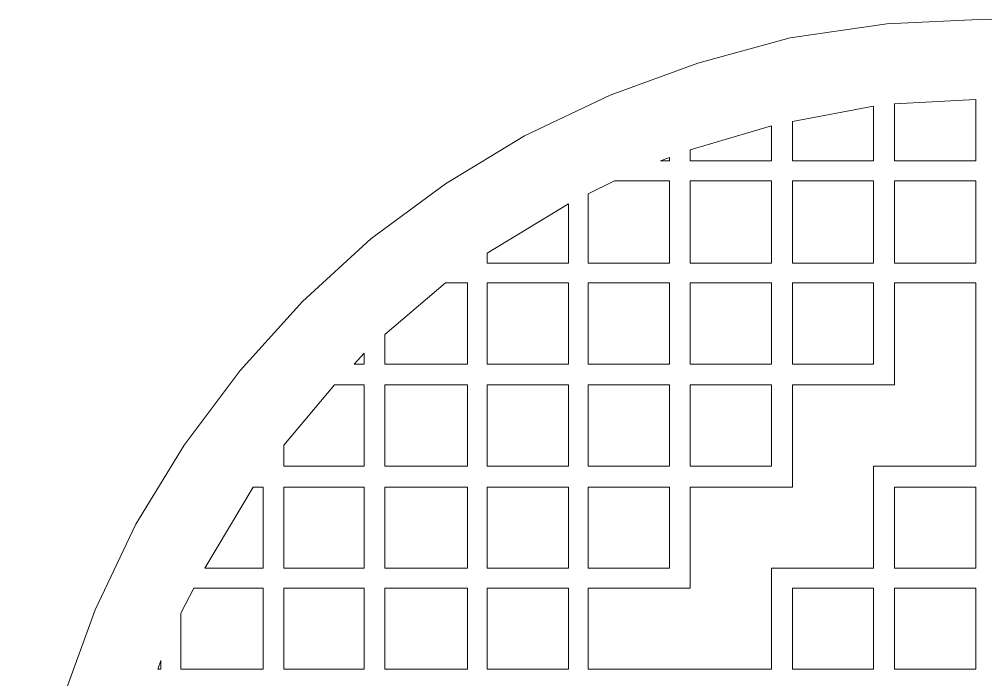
# Model space of a CAD drawing. Header units: centimetres. Extents: x -7.3 to 6, y -13.2 to 13.7.
# Drawn here: x -7.35 to -0.69, y 9.18 to 13.73 of the extents above; entities that cross this region are included whole.
import ezdxf

# ---------------------------------------------------------------- set-up
doc = ezdxf.new("R2010")
doc.units = ezdxf.units.CM
doc.header["$MEASUREMENT"] = 0

msp = doc.modelspace()

# ---------------------------------------------------------------- linework, layer by layer
at = {"lineweight": 9}
for points, knots in [([(-7.3473, 7.07036), (-7.3473, 7.07036), (-7.31704, 6.39704), (-7.31704, 6.39704), (-7.31704, 6.39704), (-7.31704, 6.39704), (-7.21869, 5.73126), (-7.21869, 5.73126), (-7.21869, 5.73126), (-7.21869, 5.73126), (-7.04469, 5.09577), (-7.04469, 5.09577), (-7.04469, 5.09577), (-7.04469, 5.09577), (-6.82529, 4.48297), (-6.82529, 4.48297), (-6.82529, 4.48297), (-6.82529, 4.48297), (-6.54537, 3.89287), (-6.54537, 3.89287), (-6.54537, 3.89287), (-6.54537, 3.89287), (-6.2125, 3.34819), (-6.2125, 3.34819), (-6.2125, 3.34819), (-6.2125, 3.34819), (-5.82666, 2.83372), (-5.82666, 2.83372), (-5.82666, 2.83372), (-5.82666, 2.83372), (-5.39544, 2.3647), (-5.39544, 2.3647), (-5.39544, 2.3647), (-5.39544, 2.3647), (-4.92639, 1.93344), (-4.92639, 1.93344), (-4.92639, 1.93344), (-4.92639, 1.93344), (-4.41194, 1.55517), (-4.41194, 1.55517), (-4.41194, 1.55517), (-4.41194, 1.55517), (-3.86723, 1.2223), (-3.86723, 1.2223), (-3.86723, 1.2223), (-3.86723, 1.2223), (-3.27714, 0.93482), (-3.27714, 0.93482), (-3.27714, 0.93482), (-3.27714, 0.93482), (-2.6719, 0.71542), (-2.6719, 0.71542), (-2.6719, 0.71542), (-2.6719, 0.71542), (-2.03641, 0.55654), (-2.03641, 0.55654), (-2.03641, 0.55654), (-2.03641, 0.55654), (-1.37066, 0.45063), (-1.37066, 0.45063), (-1.37066, 0.45063), (-1.37066, 0.45063), (-0.68977, 0.41281), (-0.68977, 0.41281), (-0.68977, 0.41281), (-0.68977, 0.41281), (-0.01646, 0.45063), (-0.01646, 0.45063), (-0.01646, 0.45063), (-0.01646, 0.45063), (0.64929, 0.55654), (0.64929, 0.55654), (0.64929, 0.55654), (0.64929, 0.55654), (1.28478, 0.71542), (1.28478, 0.71542), (1.28478, 0.71542), (1.28478, 0.71542), (1.89758, 0.93482), (1.89758, 0.93482), (1.89758, 0.93482), (1.89758, 0.93482), (2.48768, 1.2223), (2.48768, 1.2223), (2.48768, 1.2223), (2.48768, 1.2223), (3.03238, 1.55517), (3.03238, 1.55517), (3.03238, 1.55517), (3.03238, 1.55517), (3.54683, 1.93344), (3.54683, 1.93344), (3.54683, 1.93344), (3.54683, 1.93344), (4.01588, 2.3647), (4.01588, 2.3647), (4.01588, 2.3647), (4.01588, 2.3647), (4.4471, 2.83372), (4.4471, 2.83372), (4.4471, 2.83372), (4.4471, 2.83372), (4.82538, 3.34819), (4.82538, 3.34819), (4.82538, 3.34819), (4.82538, 3.34819), (5.16582, 3.89287), (5.16582, 3.89287), (5.16582, 3.89287), (5.16582, 3.89287), (5.44573, 4.48297), (5.44573, 4.48297), (5.44573, 4.48297), (5.44573, 4.48297), (5.66513, 5.09577), (5.66513, 5.09577), (5.66513, 5.09577), (5.66513, 5.09577), (5.824, 5.73126), (5.824, 5.73126), (5.824, 5.73126), (5.824, 5.73126), (5.92992, 6.39704), (5.92992, 6.39704), (5.92992, 6.39704), (5.92992, 6.39704), (5.96018, 7.07036), (5.96018, 7.07036), (5.96018, 7.07036), (5.96018, 7.07036), (5.92992, 7.75877), (5.92992, 7.75877), (5.92992, 7.75877), (5.92992, 7.75877), (5.824, 8.41696), (5.824, 8.41696), (5.824, 8.41696), (5.824, 8.41696), (5.66513, 9.05248), (5.66513, 9.05248), (5.66513, 9.05248), (5.66513, 9.05248), (5.44573, 9.65771), (5.44573, 9.65771), (5.44573, 9.65771), (5.44573, 9.65771), (5.16582, 10.24779), (5.16582, 10.24779), (5.16582, 10.24779), (5.16582, 10.24779), (4.82538, 10.79252), (4.82538, 10.79252), (4.82538, 10.79252), (4.82538, 10.79252), (4.4471, 11.30696), (4.4471, 11.30696), (4.4471, 11.30696), (4.4471, 11.30696), (4.01588, 11.78358), (4.01588, 11.78358), (4.01588, 11.78358), (4.01588, 11.78358), (3.54683, 12.21477), (3.54683, 12.21477), (3.54683, 12.21477), (3.54683, 12.21477), (3.03238, 12.59305), (3.03238, 12.59305), (3.03238, 12.59305), (3.03238, 12.59305), (2.48768, 12.92595), (2.48768, 12.92595), (2.48768, 12.92595), (2.48768, 12.92595), (1.89758, 13.20584), (1.89758, 13.20584), (1.89758, 13.20584), (1.89758, 13.20584), (1.28478, 13.42526), (1.28478, 13.42526), (1.28478, 13.42526), (1.28478, 13.42526), (0.64929, 13.59924), (0.64929, 13.59924), (0.64929, 13.59924), (0.64929, 13.59924), (-0.01646, 13.69759), (-0.01646, 13.69759), (-0.01646, 13.69759), (-0.01646, 13.69759), (-0.68977, 13.72785), (-0.68977, 13.72785), (-0.68977, 13.72785), (-0.68977, 13.72785), (-1.37066, 13.69759), (-1.37066, 13.69759), (-1.37066, 13.69759), (-1.37066, 13.69759), (-2.03641, 13.59924), (-2.03641, 13.59924), (-2.03641, 13.59924), (-2.03641, 13.59924), (-2.6719, 13.42526), (-2.6719, 13.42526), (-2.6719, 13.42526), (-2.6719, 13.42526), (-3.27714, 13.20584), (-3.27714, 13.20584), (-3.27714, 13.20584), (-3.27714, 13.20584), (-3.86723, 12.92595), (-3.86723, 12.92595), (-3.86723, 12.92595), (-3.86723, 12.92595), (-4.41194, 12.59305), (-4.41194, 12.59305), (-4.41194, 12.59305), (-4.41194, 12.59305), (-4.92639, 12.21477), (-4.92639, 12.21477), (-4.92639, 12.21477), (-4.92639, 12.21477), (-5.39544, 11.78358), (-5.39544, 11.78358), (-5.39544, 11.78358), (-5.39544, 11.78358), (-5.82666, 11.30696), (-5.82666, 11.30696), (-5.82666, 11.30696), (-5.82666, 11.30696), (-6.2125, 10.79252), (-6.2125, 10.79252), (-6.2125, 10.79252), (-6.2125, 10.79252), (-6.54537, 10.24779), (-6.54537, 10.24779), (-6.54537, 10.24779), (-6.54537, 10.24779), (-6.82529, 9.65771), (-6.82529, 9.65771), (-6.82529, 9.65771), (-6.82529, 9.65771), (-7.04469, 9.05248), (-7.04469, 9.05248), (-7.04469, 9.05248), (-7.04469, 9.05248), (-7.21869, 8.41696), (-7.21869, 8.41696), (-7.21869, 8.41696), (-7.21869, 8.41696), (-7.31704, 7.75877), (-7.31704, 7.75877), (-7.31704, 7.75877), (-7.31704, 7.75877), (-7.3473, 7.07036), (-7.3473, 7.07036)], [0, 0, 0, 0, 0.0153846, 0.0153846, 0.0153846, 0.0153846, 0.0307692, 0.0307692, 0.0307692, 0.0307692, 0.0461538, 0.0461538, 0.0461538, 0.0461538, 0.0615385, 0.0615385, 0.0615385, 0.0615385, 0.0769231, 0.0769231, 0.0769231, 0.0769231, 0.0923077, 0.0923077, 0.0923077, 0.0923077, 0.1076923, 0.1076923, 0.1076923, 0.1076923, 0.1230769, 0.1230769, 0.1230769, 0.1230769, 0.1384615, 0.1384615, 0.1384615, 0.1384615, 0.1538462, 0.1538462, 0.1538462, 0.1538462, 0.1692308, 0.1692308, 0.1692308, 0.1692308, 0.1846154, 0.1846154, 0.1846154, 0.1846154, 0.2, 0.2, 0.2, 0.2, 0.2153846, 0.2153846, 0.2153846, 0.2153846, 0.2307692, 0.2307692, 0.2307692, 0.2307692, 0.2461538, 0.2461538, 0.2461538, 0.2461538, 0.2615385, 0.2615385, 0.2615385, 0.2615385, 0.2769231, 0.2769231, 0.2769231, 0.2769231, 0.2923077, 0.2923077, 0.2923077, 0.2923077, 0.3076923, 0.3076923, 0.3076923, 0.3076923, 0.3230769, 0.3230769, 0.3230769, 0.3230769, 0.3384615, 0.3384615, 0.3384615, 0.3384615, 0.3538462, 0.3538462, 0.3538462, 0.3538462, 0.3692308, 0.3692308, 0.3692308, 0.3692308, 0.3846154, 0.3846154, 0.3846154, 0.3846154, 0.4, 0.4, 0.4, 0.4, 0.4153846, 0.4153846, 0.4153846, 0.4153846, 0.4307692, 0.4307692, 0.4307692, 0.4307692, 0.4461538, 0.4461538, 0.4461538, 0.4461538, 0.4615385, 0.4615385, 0.4615385, 0.4615385, 0.4769231, 0.4769231, 0.4769231, 0.4769231, 0.4923077, 0.4923077, 0.4923077, 0.4923077, 0.5076923, 0.5076923, 0.5076923, 0.5076923, 0.5230769, 0.5230769, 0.5230769, 0.5230769, 0.5384615, 0.5384615, 0.5384615, 0.5384615, 0.5538462, 0.5538462, 0.5538462, 0.5538462, 0.5692308, 0.5692308, 0.5692308, 0.5692308, 0.5846154, 0.5846154, 0.5846154, 0.5846154, 0.6, 0.6, 0.6, 0.6, 0.6153846, 0.6153846, 0.6153846, 0.6153846, 0.6307692, 0.6307692, 0.6307692, 0.6307692, 0.6461538, 0.6461538, 0.6461538, 0.6461538, 0.6615385, 0.6615385, 0.6615385, 0.6615385, 0.6769231, 0.6769231, 0.6769231, 0.6769231, 0.6923077, 0.6923077, 0.6923077, 0.6923077, 0.7076923, 0.7076923, 0.7076923, 0.7076923, 0.7230769, 0.7230769, 0.7230769, 0.7230769, 0.7384615, 0.7384615, 0.7384615, 0.7384615, 0.7538462, 0.7538462, 0.7538462, 0.7538462, 0.7692308, 0.7692308, 0.7692308, 0.7692308, 0.7846154, 0.7846154, 0.7846154, 0.7846154, 0.8, 0.8, 0.8, 0.8, 0.8153846, 0.8153846, 0.8153846, 0.8153846, 0.8307692, 0.8307692, 0.8307692, 0.8307692, 0.8461538, 0.8461538, 0.8461538, 0.8461538, 0.8615385, 0.8615385, 0.8615385, 0.8615385, 0.8769231, 0.8769231, 0.8769231, 0.8769231, 0.8923077, 0.8923077, 0.8923077, 0.8923077, 0.9076923, 0.9076923, 0.9076923, 0.9076923, 0.9230769, 0.9230769, 0.9230769, 0.9230769, 0.9384615, 0.9384615, 0.9384615, 0.9384615, 0.9538462, 0.9538462, 0.9538462, 0.9538462, 0.9692308, 0.9692308, 0.9692308, 0.9692308, 1, 1, 1, 1]), ([(-2.02128, 13.02427), (-2.02128, 13.02427), (-2.02128, 12.75192), (-2.02128, 12.75192), (-2.02128, 12.75192), (-2.02128, 12.75192), (-1.46145, 12.75192), (-1.46145, 12.75192), (-1.46145, 12.75192), (-1.46145, 12.75192), (-1.46145, 13.13019), (-1.46145, 13.13019), (-1.46145, 13.13019), (-1.46145, 13.13019), (-2.02128, 13.02427), (-2.02128, 13.02427)], [0, 0, 0, 0, 0.2, 0.2, 0.2, 0.2, 0.4, 0.4, 0.4, 0.4, 0.6, 0.6, 0.6, 0.6, 1, 1, 1, 1]), ([(-1.46145, 13.13019), (-1.46145, 13.13019), (-2.02128, 13.02427), (-2.02128, 13.02427), (-2.02128, 13.02427), (-2.02128, 13.02427), (-1.46145, 13.13019), (-1.46145, 13.13019)], [0, 0, 0, 0, 0.3333333, 0.3333333, 0.3333333, 0.3333333, 1, 1, 1, 1]), ([(-0.75786, 13.17558), (-0.75786, 13.17558), (-1.3177, 13.14531), (-1.3177, 13.14531), (-1.3177, 13.14531), (-1.3177, 13.14531), (-0.75786, 13.17558), (-0.75786, 13.17558)], [0, 0, 0, 0, 0.3333333, 0.3333333, 0.3333333, 0.3333333, 1, 1, 1, 1]), ([(-1.3177, 13.14531), (-1.3177, 13.14531), (-1.3177, 12.75192), (-1.3177, 12.75192), (-1.3177, 12.75192), (-1.3177, 12.75192), (-0.75786, 12.75192), (-0.75786, 12.75192), (-0.75786, 12.75192), (-0.75786, 12.75192), (-0.75786, 13.17558), (-0.75786, 13.17558), (-0.75786, 13.17558), (-0.75786, 13.17558), (-1.3177, 13.14531), (-1.3177, 13.14531)], [0, 0, 0, 0, 0.2, 0.2, 0.2, 0.2, 0.4, 0.4, 0.4, 0.4, 0.6, 0.6, 0.6, 0.6, 1, 1, 1, 1]), ([(-2.72486, 12.82757), (-2.72486, 12.82757), (-2.72486, 12.75192), (-2.72486, 12.75192), (-2.72486, 12.75192), (-2.72486, 12.75192), (-2.16502, 12.75192), (-2.16502, 12.75192), (-2.16502, 12.75192), (-2.16502, 12.75192), (-2.16502, 12.99401), (-2.16502, 12.99401), (-2.16502, 12.99401), (-2.16502, 12.99401), (-2.72486, 12.82757), (-2.72486, 12.82757)], [0, 0, 0, 0, 0.2, 0.2, 0.2, 0.2, 0.4, 0.4, 0.4, 0.4, 0.6, 0.6, 0.6, 0.6, 1, 1, 1, 1]), ([(-2.16502, 12.99401), (-2.16502, 12.99401), (-2.72486, 12.82757), (-2.72486, 12.82757), (-2.72486, 12.82757), (-2.72486, 12.82757), (-2.16502, 12.99401), (-2.16502, 12.99401)], [0, 0, 0, 0, 0.3333333, 0.3333333, 0.3333333, 0.3333333, 1, 1, 1, 1]), ([(-2.8686, 12.77465), (-2.8686, 12.77465), (-2.92912, 12.75192), (-2.92912, 12.75192), (-2.92912, 12.75192), (-2.92912, 12.75192), (-2.8686, 12.77465), (-2.8686, 12.77465)], [0, 0, 0, 0, 0.3333333, 0.3333333, 0.3333333, 0.3333333, 1, 1, 1, 1]), ([(-2.92912, 12.75192), (-2.92912, 12.75192), (-2.8686, 12.75192), (-2.8686, 12.75192), (-2.8686, 12.75192), (-2.8686, 12.75192), (-2.8686, 12.77465), (-2.8686, 12.77465), (-2.8686, 12.77465), (-2.8686, 12.77465), (-2.92912, 12.75192), (-2.92912, 12.75192)], [0, 0, 0, 0, 0.25, 0.25, 0.25, 0.25, 0.5, 0.5, 0.5, 0.5, 1, 1, 1, 1]), ([(-3.42844, 12.52499), (-3.42844, 12.52499), (-3.42844, 12.04834), (-3.42844, 12.04834), (-3.42844, 12.04834), (-3.42844, 12.04834), (-2.8686, 12.04834), (-2.8686, 12.04834), (-2.8686, 12.04834), (-2.8686, 12.04834), (-2.8686, 12.61574), (-2.8686, 12.61574), (-2.8686, 12.61574), (-2.8686, 12.61574), (-3.24687, 12.61574), (-3.24687, 12.61574), (-3.24687, 12.61574), (-3.24687, 12.61574), (-3.42844, 12.52499), (-3.42844, 12.52499)], [0, 0, 0, 0, 0.1666667, 0.1666667, 0.1666667, 0.1666667, 0.3333333, 0.3333333, 0.3333333, 0.3333333, 0.5, 0.5, 0.5, 0.5, 0.6666667, 0.6666667, 0.6666667, 0.6666667, 1, 1, 1, 1]), ([(-3.24687, 12.61574), (-3.24687, 12.61574), (-3.42844, 12.52499), (-3.42844, 12.52499), (-3.42844, 12.52499), (-3.42844, 12.52499), (-3.24687, 12.61574), (-3.24687, 12.61574)], [0, 0, 0, 0, 0.3333333, 0.3333333, 0.3333333, 0.3333333, 1, 1, 1, 1]), ([(-2.72486, 12.61574), (-2.72486, 12.61574), (-2.72486, 12.04834), (-2.72486, 12.04834), (-2.72486, 12.04834), (-2.72486, 12.04834), (-2.16502, 12.04834), (-2.16502, 12.04834), (-2.16502, 12.04834), (-2.16502, 12.04834), (-2.16502, 12.61574), (-2.16502, 12.61574), (-2.16502, 12.61574), (-2.16502, 12.61574), (-2.72486, 12.61574), (-2.72486, 12.61574)], [0, 0, 0, 0, 0.2, 0.2, 0.2, 0.2, 0.4, 0.4, 0.4, 0.4, 0.6, 0.6, 0.6, 0.6, 1, 1, 1, 1]), ([(-2.02128, 12.61574), (-2.02128, 12.61574), (-2.02128, 12.04834), (-2.02128, 12.04834), (-2.02128, 12.04834), (-2.02128, 12.04834), (-1.46145, 12.04834), (-1.46145, 12.04834), (-1.46145, 12.04834), (-1.46145, 12.04834), (-1.46145, 12.61574), (-1.46145, 12.61574), (-1.46145, 12.61574), (-1.46145, 12.61574), (-2.02128, 12.61574), (-2.02128, 12.61574)], [0, 0, 0, 0, 0.2, 0.2, 0.2, 0.2, 0.4, 0.4, 0.4, 0.4, 0.6, 0.6, 0.6, 0.6, 1, 1, 1, 1]), ([(-1.3177, 12.61574), (-1.3177, 12.61574), (-1.3177, 12.04834), (-1.3177, 12.04834), (-1.3177, 12.04834), (-1.3177, 12.04834), (-0.75786, 12.04834), (-0.75786, 12.04834), (-0.75786, 12.04834), (-0.75786, 12.04834), (-0.75786, 12.61574), (-0.75786, 12.61574), (-0.75786, 12.61574), (-0.75786, 12.61574), (-1.3177, 12.61574), (-1.3177, 12.61574)], [0, 0, 0, 0, 0.2, 0.2, 0.2, 0.2, 0.4, 0.4, 0.4, 0.4, 0.6, 0.6, 0.6, 0.6, 1, 1, 1, 1]), ([(-4.12445, 12.11646), (-4.12445, 12.11646), (-3.56461, 12.45687), (-3.56461, 12.45687), (-3.56461, 12.45687), (-3.56461, 12.45687), (-4.12445, 12.11646), (-4.12445, 12.11646)], [0, 0, 0, 0, 0.3333333, 0.3333333, 0.3333333, 0.3333333, 1, 1, 1, 1]), ([(-3.56461, 12.45687), (-3.56461, 12.45687), (-3.56461, 12.04834), (-3.56461, 12.04834), (-3.56461, 12.04834), (-3.56461, 12.04834), (-4.12445, 12.04834), (-4.12445, 12.04834), (-4.12445, 12.04834), (-4.12445, 12.04834), (-4.12445, 12.11646), (-4.12445, 12.11646), (-4.12445, 12.11646), (-4.12445, 12.11646), (-3.56461, 12.45687), (-3.56461, 12.45687)], [0, 0, 0, 0, 0.2, 0.2, 0.2, 0.2, 0.4, 0.4, 0.4, 0.4, 0.6, 0.6, 0.6, 0.6, 1, 1, 1, 1]), ([(-4.41194, 11.91216), (-4.41194, 11.91216), (-4.26063, 11.91216), (-4.26063, 11.91216), (-4.26063, 11.91216), (-4.26063, 11.91216), (-4.26063, 11.35236), (-4.26063, 11.35236), (-4.26063, 11.35236), (-4.26063, 11.35236), (-4.82804, 11.35236), (-4.82804, 11.35236), (-4.82804, 11.35236), (-4.82804, 11.35236), (-4.82804, 11.55659), (-4.82804, 11.55659), (-4.82804, 11.55659), (-4.82804, 11.55659), (-4.41194, 11.91216), (-4.41194, 11.91216)], [0, 0, 0, 0, 0.1666667, 0.1666667, 0.1666667, 0.1666667, 0.3333333, 0.3333333, 0.3333333, 0.3333333, 0.5, 0.5, 0.5, 0.5, 0.6666667, 0.6666667, 0.6666667, 0.6666667, 1, 1, 1, 1]), ([(-4.82804, 11.55659), (-4.82804, 11.55659), (-4.41194, 11.91216), (-4.41194, 11.91216), (-4.41194, 11.91216), (-4.41194, 11.91216), (-4.82804, 11.55659), (-4.82804, 11.55659)], [0, 0, 0, 0, 0.3333333, 0.3333333, 0.3333333, 0.3333333, 1, 1, 1, 1]), ([(-4.12445, 11.35236), (-4.12445, 11.35236), (-4.12445, 11.91216), (-4.12445, 11.91216), (-4.12445, 11.91216), (-4.12445, 11.91216), (-3.56461, 11.91216), (-3.56461, 11.91216), (-3.56461, 11.91216), (-3.56461, 11.91216), (-3.56461, 11.35236), (-3.56461, 11.35236), (-3.56461, 11.35236), (-3.56461, 11.35236), (-4.12445, 11.35236), (-4.12445, 11.35236)], [0, 0, 0, 0, 0.2, 0.2, 0.2, 0.2, 0.4, 0.4, 0.4, 0.4, 0.6, 0.6, 0.6, 0.6, 1, 1, 1, 1]), ([(-2.02128, 10.505), (-2.02128, 10.505), (-2.72486, 10.505), (-2.72486, 10.505), (-2.72486, 10.505), (-2.72486, 10.505), (-2.72486, 9.80899), (-2.72486, 9.80899), (-2.72486, 9.80899), (-2.72486, 9.80899), (-3.42844, 9.80899), (-3.42844, 9.80899), (-3.42844, 9.80899), (-3.42844, 9.80899), (-3.42844, 9.24918), (-3.42844, 9.24918), (-3.42844, 9.24918), (-3.42844, 9.24918), (-2.16502, 9.24918), (-2.16502, 9.24918), (-2.16502, 9.24918), (-2.16502, 9.24918), (-2.16502, 9.94517), (-2.16502, 9.94517), (-2.16502, 9.94517), (-2.16502, 9.94517), (-1.46145, 9.94517), (-1.46145, 9.94517), (-1.46145, 9.94517), (-1.46145, 9.94517), (-1.46145, 10.64875), (-1.46145, 10.64875), (-1.46145, 10.64875), (-1.46145, 10.64875), (-0.75786, 10.64875), (-0.75786, 10.64875), (-0.75786, 10.64875), (-0.75786, 10.64875), (-0.75786, 11.91216), (-0.75786, 11.91216), (-0.75786, 11.91216), (-0.75786, 11.91216), (-1.3177, 11.91216), (-1.3177, 11.91216), (-1.3177, 11.91216), (-1.3177, 11.91216), (-1.3177, 11.20859), (-1.3177, 11.20859), (-1.3177, 11.20859), (-1.3177, 11.20859), (-2.02128, 11.20859), (-2.02128, 11.20859), (-2.02128, 11.20859), (-2.02128, 11.20859), (-2.02128, 10.505), (-2.02128, 10.505)], [0, 0, 0, 0, 0.0666667, 0.0666667, 0.0666667, 0.0666667, 0.1333333, 0.1333333, 0.1333333, 0.1333333, 0.2, 0.2, 0.2, 0.2, 0.2666667, 0.2666667, 0.2666667, 0.2666667, 0.3333333, 0.3333333, 0.3333333, 0.3333333, 0.4, 0.4, 0.4, 0.4, 0.4666667, 0.4666667, 0.4666667, 0.4666667, 0.5333333, 0.5333333, 0.5333333, 0.5333333, 0.6, 0.6, 0.6, 0.6, 0.6666667, 0.6666667, 0.6666667, 0.6666667, 0.7333333, 0.7333333, 0.7333333, 0.7333333, 0.8, 0.8, 0.8, 0.8, 0.8666667, 0.8666667, 0.8666667, 0.8666667, 1, 1, 1, 1]), ([(-2.8686, 11.91216), (-2.8686, 11.91216), (-3.42844, 11.91216), (-3.42844, 11.91216), (-3.42844, 11.91216), (-3.42844, 11.91216), (-3.42844, 11.35236), (-3.42844, 11.35236), (-3.42844, 11.35236), (-3.42844, 11.35236), (-2.8686, 11.35236), (-2.8686, 11.35236), (-2.8686, 11.35236), (-2.8686, 11.35236), (-2.8686, 11.91216), (-2.8686, 11.91216)], [0, 0, 0, 0, 0.2, 0.2, 0.2, 0.2, 0.4, 0.4, 0.4, 0.4, 0.6, 0.6, 0.6, 0.6, 1, 1, 1, 1]), ([(-2.8686, 11.35236), (-2.8686, 11.35236), (-2.8686, 11.91216), (-2.8686, 11.91216), (-2.8686, 11.91216), (-2.8686, 11.91216), (-2.8686, 11.35236), (-2.8686, 11.35236)], [0, 0, 0, 0, 0.3333333, 0.3333333, 0.3333333, 0.3333333, 1, 1, 1, 1]), ([(-2.16502, 11.91216), (-2.16502, 11.91216), (-2.72486, 11.91216), (-2.72486, 11.91216), (-2.72486, 11.91216), (-2.72486, 11.91216), (-2.72486, 11.35236), (-2.72486, 11.35236), (-2.72486, 11.35236), (-2.72486, 11.35236), (-2.16502, 11.35236), (-2.16502, 11.35236), (-2.16502, 11.35236), (-2.16502, 11.35236), (-2.16502, 11.91216), (-2.16502, 11.91216)], [0, 0, 0, 0, 0.2, 0.2, 0.2, 0.2, 0.4, 0.4, 0.4, 0.4, 0.6, 0.6, 0.6, 0.6, 1, 1, 1, 1]), ([(-1.46145, 11.91216), (-1.46145, 11.91216), (-2.02128, 11.91216), (-2.02128, 11.91216), (-2.02128, 11.91216), (-2.02128, 11.91216), (-2.02128, 11.35236), (-2.02128, 11.35236), (-2.02128, 11.35236), (-2.02128, 11.35236), (-1.46145, 11.35236), (-1.46145, 11.35236), (-1.46145, 11.35236), (-1.46145, 11.35236), (-1.46145, 11.91216), (-1.46145, 11.91216)], [0, 0, 0, 0, 0.2, 0.2, 0.2, 0.2, 0.4, 0.4, 0.4, 0.4, 0.6, 0.6, 0.6, 0.6, 1, 1, 1, 1]), ([(-5.03986, 11.35236), (-5.03986, 11.35236), (-4.97177, 11.35236), (-4.97177, 11.35236), (-4.97177, 11.35236), (-4.97177, 11.35236), (-4.97177, 11.42801), (-4.97177, 11.42801), (-4.97177, 11.42801), (-4.97177, 11.42801), (-5.03986, 11.35236), (-5.03986, 11.35236)], [0, 0, 0, 0, 0.25, 0.25, 0.25, 0.25, 0.5, 0.5, 0.5, 0.5, 1, 1, 1, 1]), ([(-4.97177, 11.42801), (-4.97177, 11.42801), (-5.03986, 11.35236), (-5.03986, 11.35236), (-5.03986, 11.35236), (-5.03986, 11.35236), (-4.97177, 11.42801), (-4.97177, 11.42801)], [0, 0, 0, 0, 0.3333333, 0.3333333, 0.3333333, 0.3333333, 1, 1, 1, 1]), ([(-5.52405, 10.79252), (-5.52405, 10.79252), (-5.52405, 10.64875), (-5.52405, 10.64875), (-5.52405, 10.64875), (-5.52405, 10.64875), (-4.97177, 10.64875), (-4.97177, 10.64875), (-4.97177, 10.64875), (-4.97177, 10.64875), (-4.97177, 11.20859), (-4.97177, 11.20859), (-4.97177, 11.20859), (-4.97177, 11.20859), (-5.17604, 11.20859), (-5.17604, 11.20859), (-5.17604, 11.20859), (-5.17604, 11.20859), (-5.52405, 10.79252), (-5.52405, 10.79252)], [0, 0, 0, 0, 0.1666667, 0.1666667, 0.1666667, 0.1666667, 0.3333333, 0.3333333, 0.3333333, 0.3333333, 0.5, 0.5, 0.5, 0.5, 0.6666667, 0.6666667, 0.6666667, 0.6666667, 1, 1, 1, 1]), ([(-5.17604, 11.20859), (-5.17604, 11.20859), (-5.52405, 10.79252), (-5.52405, 10.79252), (-5.52405, 10.79252), (-5.52405, 10.79252), (-5.17604, 11.20859), (-5.17604, 11.20859)], [0, 0, 0, 0, 0.3333333, 0.3333333, 0.3333333, 0.3333333, 1, 1, 1, 1]), ([(-4.26063, 10.64875), (-4.26063, 10.64875), (-4.26063, 11.20859), (-4.26063, 11.20859), (-4.26063, 11.20859), (-4.26063, 11.20859), (-4.82804, 11.20859), (-4.82804, 11.20859), (-4.82804, 11.20859), (-4.82804, 11.20859), (-4.82804, 10.64875), (-4.82804, 10.64875), (-4.82804, 10.64875), (-4.82804, 10.64875), (-4.26063, 10.64875), (-4.26063, 10.64875)], [0, 0, 0, 0, 0.2, 0.2, 0.2, 0.2, 0.4, 0.4, 0.4, 0.4, 0.6, 0.6, 0.6, 0.6, 1, 1, 1, 1]), ([(-3.56461, 11.20859), (-3.56461, 11.20859), (-4.12445, 11.20859), (-4.12445, 11.20859), (-4.12445, 11.20859), (-4.12445, 11.20859), (-4.12445, 10.64875), (-4.12445, 10.64875), (-4.12445, 10.64875), (-4.12445, 10.64875), (-3.56461, 10.64875), (-3.56461, 10.64875), (-3.56461, 10.64875), (-3.56461, 10.64875), (-3.56461, 11.20859), (-3.56461, 11.20859)], [0, 0, 0, 0, 0.2, 0.2, 0.2, 0.2, 0.4, 0.4, 0.4, 0.4, 0.6, 0.6, 0.6, 0.6, 1, 1, 1, 1]), ([(-2.8686, 11.20859), (-2.8686, 11.20859), (-3.42844, 11.20859), (-3.42844, 11.20859), (-3.42844, 11.20859), (-3.42844, 11.20859), (-3.42844, 10.64875), (-3.42844, 10.64875), (-3.42844, 10.64875), (-3.42844, 10.64875), (-2.8686, 10.64875), (-2.8686, 10.64875), (-2.8686, 10.64875), (-2.8686, 10.64875), (-2.8686, 11.20859), (-2.8686, 11.20859)], [0, 0, 0, 0, 0.2, 0.2, 0.2, 0.2, 0.4, 0.4, 0.4, 0.4, 0.6, 0.6, 0.6, 0.6, 1, 1, 1, 1]), ([(-2.8686, 10.64875), (-2.8686, 10.64875), (-2.8686, 11.20859), (-2.8686, 11.20859), (-2.8686, 11.20859), (-2.8686, 11.20859), (-2.8686, 10.64875), (-2.8686, 10.64875)], [0, 0, 0, 0, 0.3333333, 0.3333333, 0.3333333, 0.3333333, 1, 1, 1, 1]), ([(-2.16502, 11.20859), (-2.16502, 11.20859), (-2.72486, 11.20859), (-2.72486, 11.20859), (-2.72486, 11.20859), (-2.72486, 11.20859), (-2.72486, 10.64875), (-2.72486, 10.64875), (-2.72486, 10.64875), (-2.72486, 10.64875), (-2.16502, 10.64875), (-2.16502, 10.64875), (-2.16502, 10.64875), (-2.16502, 10.64875), (-2.16502, 11.20859), (-2.16502, 11.20859)], [0, 0, 0, 0, 0.2, 0.2, 0.2, 0.2, 0.4, 0.4, 0.4, 0.4, 0.6, 0.6, 0.6, 0.6, 1, 1, 1, 1]), ([(-6.06875, 9.94517), (-6.06875, 9.94517), (-5.73588, 10.505), (-5.73588, 10.505), (-5.73588, 10.505), (-5.73588, 10.505), (-6.06875, 9.94517), (-6.06875, 9.94517)], [0, 0, 0, 0, 0.3333333, 0.3333333, 0.3333333, 0.3333333, 1, 1, 1, 1]), ([(-5.73588, 10.505), (-5.73588, 10.505), (-5.66779, 10.505), (-5.66779, 10.505), (-5.66779, 10.505), (-5.66779, 10.505), (-5.66779, 9.94517), (-5.66779, 9.94517)], [0, 0, 0, 0, 0.3333333, 0.3333333, 0.3333333, 0.3333333, 1, 1, 1, 1]), ([(-4.97177, 10.505), (-4.97177, 10.505), (-5.52405, 10.505), (-5.52405, 10.505), (-5.52405, 10.505), (-5.52405, 10.505), (-5.52405, 9.94517), (-5.52405, 9.94517), (-5.52405, 9.94517), (-5.52405, 9.94517), (-4.97177, 9.94517), (-4.97177, 9.94517), (-4.97177, 9.94517), (-4.97177, 9.94517), (-4.97177, 10.505), (-4.97177, 10.505)], [0, 0, 0, 0, 0.2, 0.2, 0.2, 0.2, 0.4, 0.4, 0.4, 0.4, 0.6, 0.6, 0.6, 0.6, 1, 1, 1, 1]), ([(-4.26063, 10.505), (-4.26063, 10.505), (-4.82804, 10.505), (-4.82804, 10.505), (-4.82804, 10.505), (-4.82804, 10.505), (-4.82804, 9.94517), (-4.82804, 9.94517), (-4.82804, 9.94517), (-4.82804, 9.94517), (-4.26063, 9.94517), (-4.26063, 9.94517), (-4.26063, 9.94517), (-4.26063, 9.94517), (-4.26063, 10.505), (-4.26063, 10.505)], [0, 0, 0, 0, 0.2, 0.2, 0.2, 0.2, 0.4, 0.4, 0.4, 0.4, 0.6, 0.6, 0.6, 0.6, 1, 1, 1, 1]), ([(-4.12445, 10.505), (-4.12445, 10.505), (-4.12445, 9.94517), (-4.12445, 9.94517), (-4.12445, 9.94517), (-4.12445, 9.94517), (-3.56461, 9.94517), (-3.56461, 9.94517), (-3.56461, 9.94517), (-3.56461, 9.94517), (-3.56461, 10.505), (-3.56461, 10.505), (-3.56461, 10.505), (-3.56461, 10.505), (-4.12445, 10.505), (-4.12445, 10.505)], [0, 0, 0, 0, 0.2, 0.2, 0.2, 0.2, 0.4, 0.4, 0.4, 0.4, 0.6, 0.6, 0.6, 0.6, 1, 1, 1, 1]), ([(-2.8686, 9.94517), (-2.8686, 9.94517), (-2.8686, 10.505), (-2.8686, 10.505), (-2.8686, 10.505), (-2.8686, 10.505), (-3.42844, 10.505), (-3.42844, 10.505), (-3.42844, 10.505), (-3.42844, 10.505), (-3.42844, 9.94517), (-3.42844, 9.94517), (-3.42844, 9.94517), (-3.42844, 9.94517), (-2.8686, 9.94517), (-2.8686, 9.94517)], [0, 0, 0, 0, 0.2, 0.2, 0.2, 0.2, 0.4, 0.4, 0.4, 0.4, 0.6, 0.6, 0.6, 0.6, 1, 1, 1, 1]), ([(-0.75786, 10.505), (-0.75786, 10.505), (-1.3177, 10.505), (-1.3177, 10.505), (-1.3177, 10.505), (-1.3177, 10.505), (-1.3177, 9.94517), (-1.3177, 9.94517), (-1.3177, 9.94517), (-1.3177, 9.94517), (-0.75786, 9.94517), (-0.75786, 9.94517), (-0.75786, 9.94517), (-0.75786, 9.94517), (-0.75786, 10.505), (-0.75786, 10.505)], [0, 0, 0, 0, 0.2, 0.2, 0.2, 0.2, 0.4, 0.4, 0.4, 0.4, 0.6, 0.6, 0.6, 0.6, 1, 1, 1, 1]), ([(-5.66779, 9.94517), (-5.66779, 9.94517), (-6.06875, 9.94517), (-6.06875, 9.94517), (-6.06875, 9.94517), (-6.06875, 9.94517), (-5.66779, 9.94517), (-5.66779, 9.94517)], [0, 0, 0, 0, 0.3333333, 0.3333333, 0.3333333, 0.3333333, 1, 1, 1, 1]), ([(-3.42844, 9.94517), (-3.42844, 9.94517), (-2.8686, 9.94517), (-2.8686, 9.94517), (-2.8686, 9.94517), (-2.8686, 9.94517), (-3.42844, 9.94517), (-3.42844, 9.94517)], [0, 0, 0, 0, 0.3333333, 0.3333333, 0.3333333, 0.3333333, 1, 1, 1, 1]), ([(-6.23519, 9.63499), (-6.23519, 9.63499), (-6.14441, 9.80899), (-6.14441, 9.80899), (-6.14441, 9.80899), (-6.14441, 9.80899), (-6.23519, 9.63499), (-6.23519, 9.63499)], [0, 0, 0, 0, 0.3333333, 0.3333333, 0.3333333, 0.3333333, 1, 1, 1, 1]), ([(-6.14441, 9.80899), (-6.14441, 9.80899), (-5.66779, 9.80899), (-5.66779, 9.80899), (-5.66779, 9.80899), (-5.66779, 9.80899), (-5.66779, 9.24918), (-5.66779, 9.24918), (-5.66779, 9.24918), (-5.66779, 9.24918), (-6.23519, 9.24918), (-6.23519, 9.24918)], [0, 0, 0, 0, 0.25, 0.25, 0.25, 0.25, 0.5, 0.5, 0.5, 0.5, 1, 1, 1, 1]), ([(-4.97177, 9.80899), (-4.97177, 9.80899), (-5.52405, 9.80899), (-5.52405, 9.80899), (-5.52405, 9.80899), (-5.52405, 9.80899), (-5.52405, 9.24918), (-5.52405, 9.24918), (-5.52405, 9.24918), (-5.52405, 9.24918), (-4.97177, 9.24918), (-4.97177, 9.24918), (-4.97177, 9.24918), (-4.97177, 9.24918), (-4.97177, 9.80899), (-4.97177, 9.80899)], [0, 0, 0, 0, 0.2, 0.2, 0.2, 0.2, 0.4, 0.4, 0.4, 0.4, 0.6, 0.6, 0.6, 0.6, 1, 1, 1, 1]), ([(-4.26063, 9.80899), (-4.26063, 9.80899), (-4.82804, 9.80899), (-4.82804, 9.80899), (-4.82804, 9.80899), (-4.82804, 9.80899), (-4.82804, 9.24918), (-4.82804, 9.24918), (-4.82804, 9.24918), (-4.82804, 9.24918), (-4.26063, 9.24918), (-4.26063, 9.24918), (-4.26063, 9.24918), (-4.26063, 9.24918), (-4.26063, 9.80899), (-4.26063, 9.80899)], [0, 0, 0, 0, 0.2, 0.2, 0.2, 0.2, 0.4, 0.4, 0.4, 0.4, 0.6, 0.6, 0.6, 0.6, 1, 1, 1, 1]), ([(-3.56461, 9.80899), (-3.56461, 9.80899), (-4.12445, 9.80899), (-4.12445, 9.80899), (-4.12445, 9.80899), (-4.12445, 9.80899), (-4.12445, 9.24918), (-4.12445, 9.24918), (-4.12445, 9.24918), (-4.12445, 9.24918), (-3.56461, 9.24918), (-3.56461, 9.24918), (-3.56461, 9.24918), (-3.56461, 9.24918), (-3.56461, 9.80899), (-3.56461, 9.80899)], [0, 0, 0, 0, 0.2, 0.2, 0.2, 0.2, 0.4, 0.4, 0.4, 0.4, 0.6, 0.6, 0.6, 0.6, 1, 1, 1, 1]), ([(-1.46145, 9.80899), (-1.46145, 9.80899), (-1.46145, 9.24918), (-1.46145, 9.24918), (-1.46145, 9.24918), (-1.46145, 9.24918), (-2.02128, 9.24918), (-2.02128, 9.24918), (-2.02128, 9.24918), (-2.02128, 9.24918), (-2.02128, 9.80899), (-2.02128, 9.80899), (-2.02128, 9.80899), (-2.02128, 9.80899), (-1.46145, 9.80899), (-1.46145, 9.80899)], [0, 0, 0, 0, 0.2, 0.2, 0.2, 0.2, 0.4, 0.4, 0.4, 0.4, 0.6, 0.6, 0.6, 0.6, 1, 1, 1, 1]), ([(-1.3177, 9.80899), (-1.3177, 9.80899), (-1.3177, 9.24918), (-1.3177, 9.24918), (-1.3177, 9.24918), (-1.3177, 9.24918), (-0.75786, 9.24918), (-0.75786, 9.24918), (-0.75786, 9.24918), (-0.75786, 9.24918), (-0.75786, 9.80899), (-0.75786, 9.80899), (-0.75786, 9.80899), (-0.75786, 9.80899), (-1.3177, 9.80899), (-1.3177, 9.80899)], [0, 0, 0, 0, 0.2, 0.2, 0.2, 0.2, 0.4, 0.4, 0.4, 0.4, 0.6, 0.6, 0.6, 0.6, 1, 1, 1, 1]), ([(-6.23519, 9.24918), (-6.23519, 9.24918), (-6.23519, 9.63499), (-6.23519, 9.63499), (-6.23519, 9.63499), (-6.23519, 9.63499), (-6.23519, 9.24918), (-6.23519, 9.24918)], [0, 0, 0, 0, 0.3333333, 0.3333333, 0.3333333, 0.3333333, 1, 1, 1, 1]), ([(-6.37136, 9.30971), (-6.37136, 9.30971), (-6.37136, 9.24918), (-6.37136, 9.24918), (-6.37136, 9.24918), (-6.37136, 9.24918), (-6.39406, 9.24918), (-6.39406, 9.24918), (-6.39406, 9.24918), (-6.39406, 9.24918), (-6.37136, 9.30971), (-6.37136, 9.30971)], [0, 0, 0, 0, 0.25, 0.25, 0.25, 0.25, 0.5, 0.5, 0.5, 0.5, 1, 1, 1, 1]), ([(-6.39406, 9.24918), (-6.39406, 9.24918), (-6.37136, 9.30971), (-6.37136, 9.30971), (-6.37136, 9.30971), (-6.37136, 9.30971), (-6.39406, 9.24918), (-6.39406, 9.24918)], [0, 0, 0, 0, 0.3333333, 0.3333333, 0.3333333, 0.3333333, 1, 1, 1, 1])]:
    msp.add_open_spline(points, degree=3, knots=knots, dxfattribs=at)

doc.saveas('drawing.dxf')
